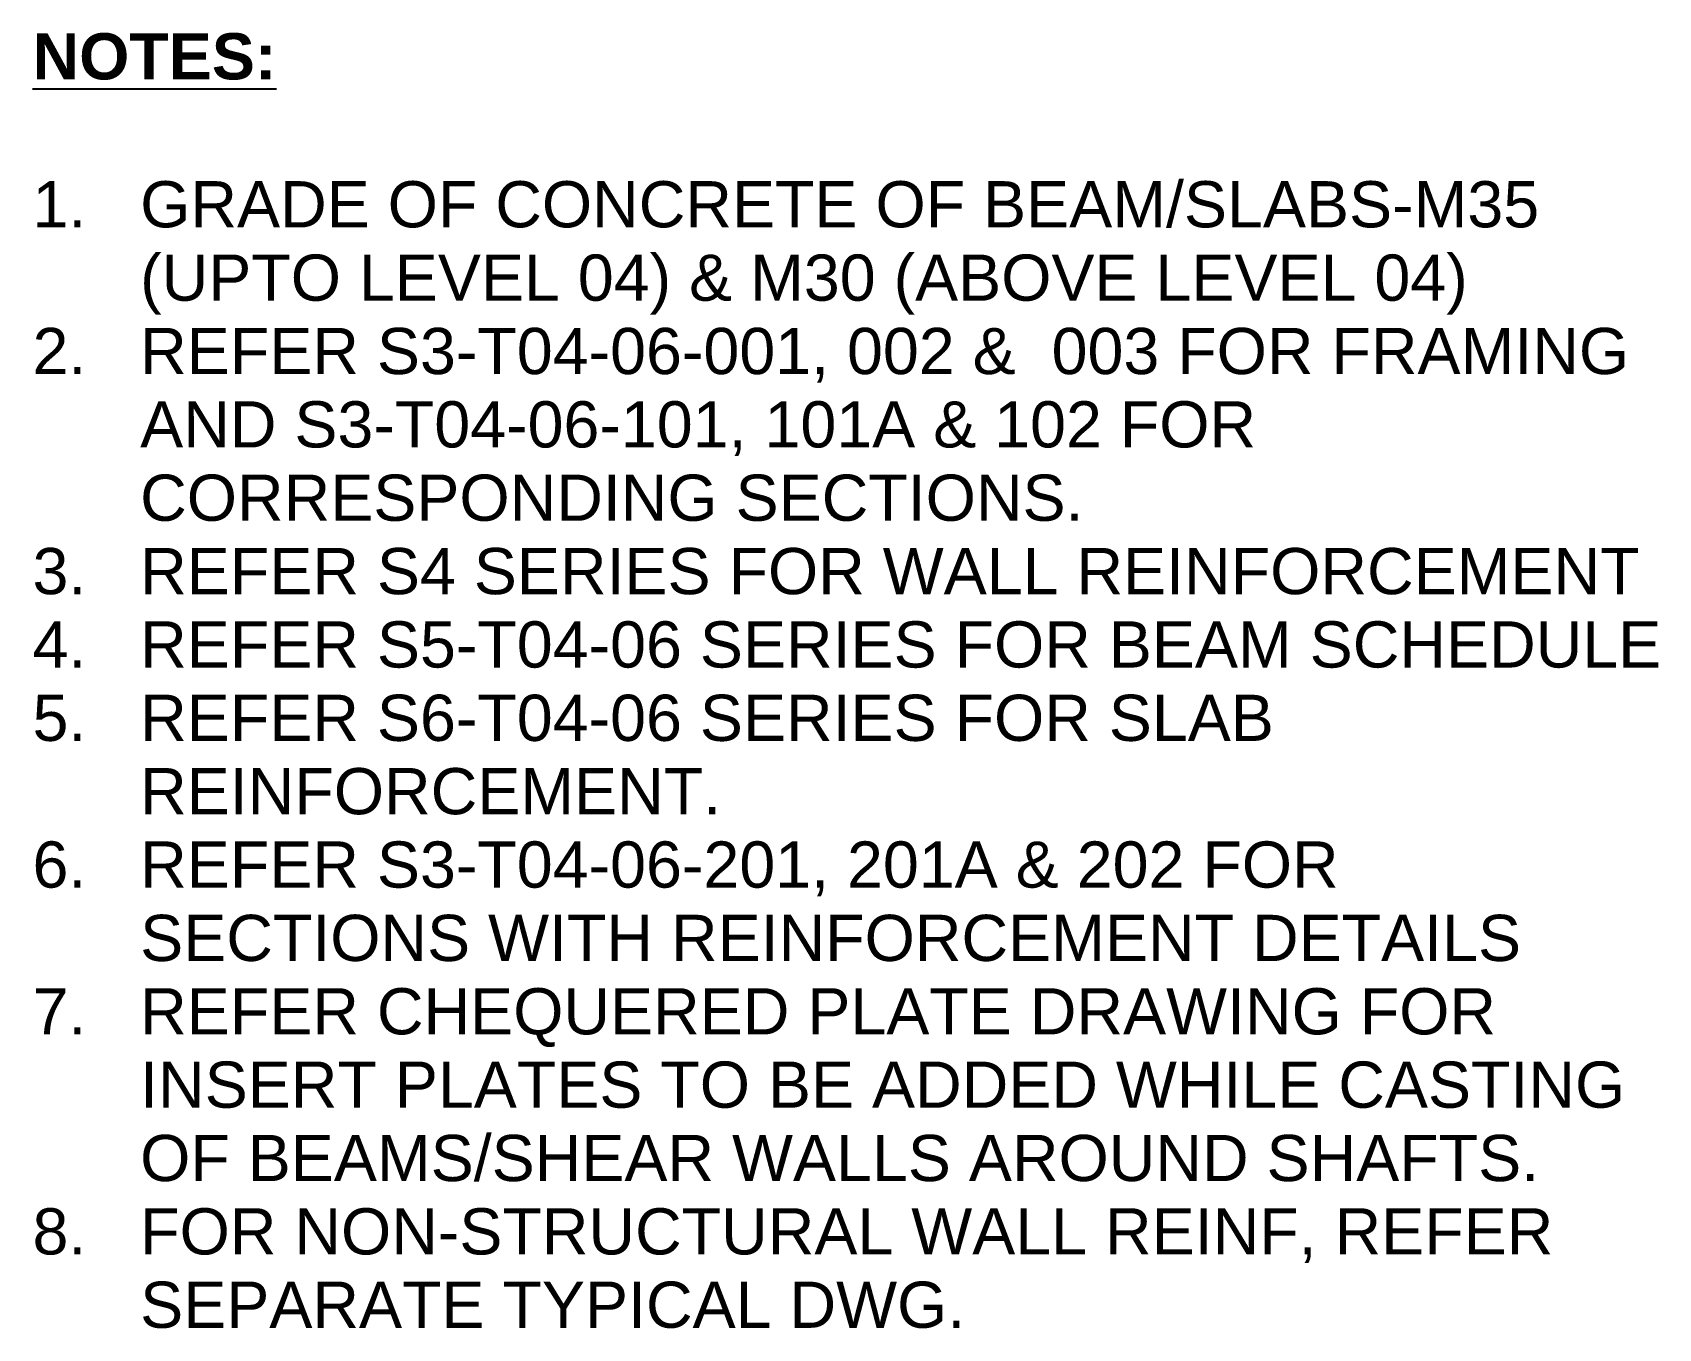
# Model space of a CAD drawing. Header units: millimetres. Extents: x 464749 to 583467, y -95146 to 240958.
# Drawn here: x 583378.8 to 583466.8, y 3798.9 to 3869 of the extents above.
import ezdxf

# ---------------------------------------------------------------- set-up
doc = ezdxf.new("R2010")
doc.units = ezdxf.units.MM
doc.layers.add('G-ANNO-TEXT', color=231, linetype='Continuous', lineweight=13)
doc.styles.add('Arial_4', font='arial.ttf', dxfattribs={"height": 2.5})
doc.styles.add('Arial_B', font='arialbd.ttf', dxfattribs={"height": 2.5})

msp = doc.modelspace()

# ---------------------------------------------------------------- texts
at = {"layer": 'G-ANNO-TEXT', "color": 7, "lineweight": 25, "char_height": 2.5, "attachment_point": 1}
for s, insert, width, style in [('\\LNOTES:', (583378.839, 3868.97), 15.87341, 'Arial_B'), ('1.   GRADE OF CONCRETE OF BEAM/SLABS-M35 ', (583378.839, 3860.967), 99.72993, 'Arial_4'), ('      (UPTO LEVEL 04) & M30 (ABOVE LEVEL 04)', (583378.839, 3856.998), 94.03794, 'Arial_4'), ('2.   REFER S3-T04-06-001, 002 &  003 FOR FRAMING ', (583378.839, 3853.029), 105.66241, 'Arial_4'), ('      AND S3-T04-06-101, 101A & 102 FOR  ', (583378.839, 3849.06), 82.57381, 'Arial_4'), ('      CORRESPONDING SECTIONS.', (583378.839, 3845.092), 69.02529, 'Arial_4'), ('3.   REFER S4 SERIES FOR WALL REINFORCEMENT', (583378.839, 3841.123), 105.34174, 'Arial_4'), ('4.   REFER S5-T04-06 SERIES FOR BEAM SCHEDULE', (583378.839, 3837.154), 106.54427, 'Arial_4'), ('5.   REFER S6-T04-06 SERIES FOR SLAB ', (583378.839, 3833.185), 82.49364, 'Arial_4'), ('      REINFORCEMENT.', (583378.839, 3829.217), 45.21518, 'Arial_4'), ('6.   REFER S3-T04-06-201, 201A & 202 FOR ', (583378.839, 3825.248), 86.66242, 'Arial_4'), ('      SECTIONS WITH REINFORCEMENT DETAILS', (583378.839, 3821.279), 97.96621, 'Arial_4'), ('7.   REFER CHEQUERED PLATE DRAWING FOR', (583378.839, 3817.31), 96.04216, 'Arial_4'), ('      INSERT PLATES TO BE ADDED WHILE CASTING', (583378.839, 3813.342), 104.86073, 'Arial_4'), ('      OF BEAMS/SHEAR WALLS AROUND SHAFTS.', (583378.839, 3809.373), 98.84807, 'Arial_4'), ('8.   FOR NON-STRUCTURAL WALL REINF, REFER   ', (583378.839, 3805.404), 103.49786, 'Arial_4'), ('      SEPARATE TYPICAL DWG.', (583378.839, 3801.435), 61.48943, 'Arial_4')]:
    msp.add_mtext(s, dxfattribs=dict(at, insert=insert, width=width, style=style))

doc.saveas('drawing.dxf')
